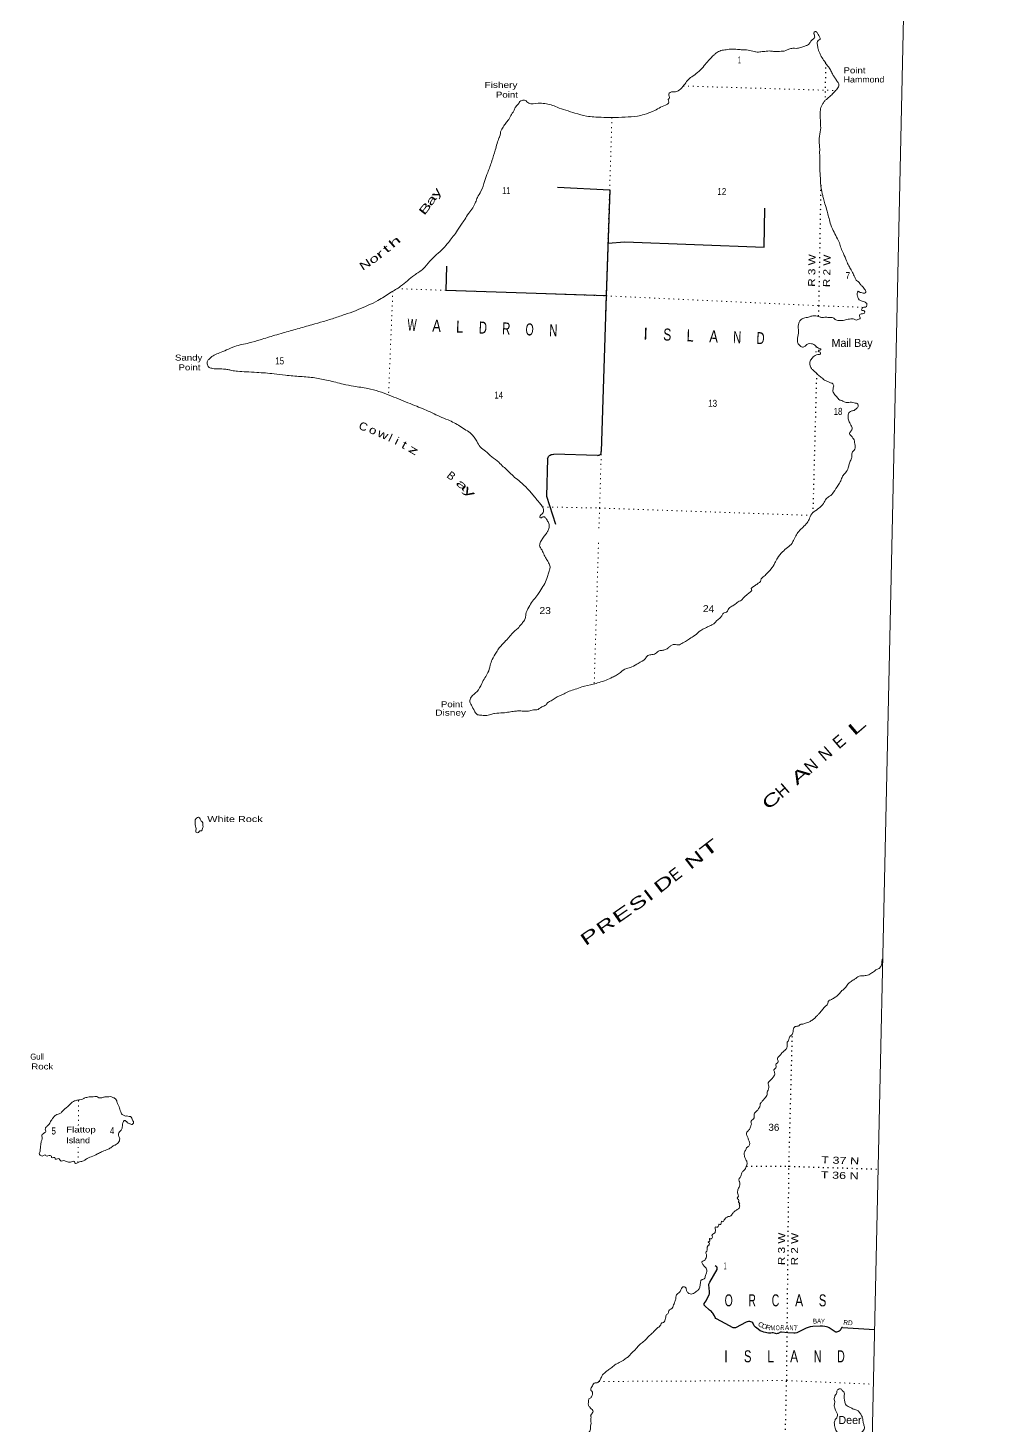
# Model space of a CAD drawing. Header units: feet. Extents: x -611393 to -485084, y 372822 to 560047.
# Drawn here: x -509186 to -485084, y 420067 to 454977 of the extents above; entities that cross this region are included whole.
import ezdxf
from ezdxf.enums import TextEntityAlignment as Align

# ---------------------------------------------------------------- set-up
doc = ezdxf.new("R2010")
doc.units = ezdxf.units.FT
doc.header["$LTSCALE"] = 80
doc.linetypes.add('DOTTED', pattern=[1.5, 0.3, -1.2])
for name, color, linetype, lineweight in [('29', 7, 'Continuous', 25), ('39', 7, 'Continuous', 13), ('4', 7, 'Continuous', 13), ('6', 7, 'DOTTED', 25), ('7', 7, 'DOTTED', 13)]:
    doc.layers.add(name, color=color, linetype=linetype, lineweight=lineweight)
for name, color, linetype in [('30', 7, 'Continuous'), ('41', 7, 'Continuous'), ('42', 7, 'Continuous')]:
    doc.layers.add(name, color=color, linetype=linetype)

msp = doc.modelspace()

# ---------------------------------------------------------------- linework, layer by layer
at = {"layer": '29'}
for p, q in [((-494965.6, 444296.39), (-496056.49, 444323.17)), ((-488847.44, 422504.28), (-488044.3, 422456.25))]:
    msp.add_line(p, q, dxfattribs=at)
for points in [[(-495959.39, 450997.7), (-494657.59, 450931.87), (-494747.2, 448282.35), (-494868.37, 444389.91)], [(-494703.44, 449601.04), (-494276.62, 449633.08), (-490797.51, 449496.6), (-490781.95, 450473.58)], [(-494747.2, 448282.35), (-498738.29, 448418.12), (-498724.4, 449020.35)], [(-496207.59, 444210.18), (-496237.05, 443279.8), (-496010.46, 442578.62)], [(-496207.59, 444210.18), (-496197.74, 444240.96), (-496184.46, 444265.32), (-496163.43, 444289.69), (-496140.18, 444305.19), (-496115.83, 444315.16), (-496095.91, 444320.7), (-496056.49, 444323.17)], [(-494965.6, 444296.39), (-494940.31, 444299.1), (-494923.71, 444302.42), (-494906, 444311.28), (-494891.61, 444322.35), (-494880.54, 444335.64), (-494873.9, 444350.04), (-494868.37, 444389.91)], [(-488847.44, 422504.28), (-488861.23, 422502.78), (-488868.97, 422498.9), (-488904.39, 422432.45), (-488923.22, 422410.86), (-488940.93, 422400.89), (-488966.38, 422392.58), (-488994.06, 422388.71), (-489010.66, 422389.81), (-489028.37, 422397.01), (-489174.48, 422494.47), (-489213.22, 422512.75), (-489244.22, 422522.71), (-489285.17, 422529.91), (-489341.62, 422534.9), (-489404.71, 422538.77), (-489587.35, 422529.36), (-489652.65, 422521.05), (-489750.06, 422485.61), (-489984.72, 422374.86), (-490023.47, 422363.24), (-490059.99, 422361.57), (-490206.1, 422374.86), (-490369.92, 422388.15), (-490393.17, 422384.28), (-490451.83, 422358.25), (-490467.33, 422352.71), (-490495, 422350.5), (-490520.46, 422352.71), (-490576.91, 422369.33), (-490591.3, 422370.44), (-490600.16, 422370.43), (-490631.15, 422361.57), (-490653.29, 422361.58), (-490693.13, 422366), (-490810.47, 422389.26), (-490852.53, 422401.44), (-490895.71, 422421.93), (-490949.93, 422459.03), (-490986.75, 422484.37), (-491019.9, 422515.09), (-491049.37, 422549.49), (-491084.99, 422624.61), (-491104.9, 422640.65), (-491131.48, 422648.97), (-491158.03, 422653.94), (-491193.47, 422654.51), (-491222.24, 422648.97), (-491246.58, 422640.65), (-491516.66, 422498.9), (-491533.28, 422494.47), (-491555.42, 422494.47), (-491572.02, 422496.69), (-491591.93, 422503.33), (-491667.2, 422543.2), (-491990.42, 422719.3), (-492005.92, 422731.49), (-492022.52, 422754.74), (-492039.12, 422795.7), (-492081.19, 422861.06), (-492096.69, 422879.89), (-492118.81, 422902.02), (-492167.52, 422937.46), (-492291.49, 423052.64), (-492297.03, 423059.86), (-492301.46, 423077.58), (-492301.46, 423090.87), (-492295.92, 423105.8), (-492251.64, 423172.25), (-492169.74, 423327.88), (-492163.09, 423349.44), (-492161.99, 423371.63), (-492163.09, 423402.6), (-492185.23, 423570.94), (-492181.91, 423590.91), (-492154.23, 423637.39), (-491977.13, 423951.92), (-491973.81, 423962.21), (-491972.71, 423975.22), (-491973.26, 423985.46), (-491977.13, 424000.65), (-491985.98, 424017.03), (-491992.63, 424024.78), (-491999.27, 424031.66), (-492021.41, 424044.95)]]:
    msp.add_lwpolyline(points, dxfattribs=at)
at = {"layer": '39'}
for points in [[(-496847.06, 453167.1), (-496768.21, 453164.64), (-496679.61, 453099.42), (-496443.04, 453098.12), (-496279.32, 453087.1), (-496121.78, 453055.89), (-495970.46, 452996.39), (-495754.53, 452920.36), (-495524.43, 452848.29), (-495235.7, 452773.87), (-494869.87, 452745.56), (-494609.08, 452738.06), (-494273.36, 452750.37), (-493965.89, 452772.95), (-493797.82, 452816.53), (-493570.91, 452896.2), (-493424.9, 452972.26), (-493264.74, 453048.25), (-493201.88, 453080.27), (-493181.41, 453124.66), (-493193.2, 453185.42), (-493172.8, 453217.67), (-493170.5, 453268.23), (-493184.37, 453318.88), (-493145.69, 453365.19), (-493012.14, 453382.67), (-492890.45, 453448.75), (-492776.49, 453579.61), (-492692.99, 453686.37), (-492573.17, 453778.76), (-492294.72, 454036.16), (-492192.93, 454161.02), (-492050.6, 454301.84), (-491987.61, 454356.11), (-491882.17, 454410.15), (-491746.57, 454431.66), (-491596.85, 454449.04), (-491425.05, 454435.96), (-491326, 454431.36), (-491156.25, 454414.25), (-491016.92, 454379.09), (-491006.83, 454377.01), (-490879.41, 454382.38), (-490751.96, 454393.81), (-490671.04, 454401.46), (-490570, 454390.79), (-490414.3, 454391.95), (-490262.55, 454409.33), (-490181.46, 454447.31), (-490082.26, 454469.02), (-489997.35, 454466.53), (-489886.01, 454490.19), (-489782.71, 454521.99), (-489713.8, 454549.93), (-489650.78, 454610.27), (-489607.97, 454672.75), (-489575.48, 454696.84), (-489538.83, 454743.17), (-489538.69, 454767.44), (-489550.53, 454820.1), (-489558.47, 454846.44), (-489525.87, 454890.77), (-489491.59, 454874.4), (-489449.47, 454813.48), (-489419.46, 454756.67), (-489399.56, 454697.9), (-489425.96, 454677.81), (-489470.66, 454639.62), (-489471.11, 454558.71), (-489451.5, 454449.36), (-489425.61, 454378.42), (-489373.7, 454260.81), (-489293.48, 454143.03), (-489231.3, 454051.66), (-489175.1, 453978.53), (-489119.04, 453879.1), (-489073.03, 453789.83), (-489026.93, 453716.76), (-488972.77, 453639.59), (-488938.75, 453576.69), (-488936.99, 453528.13), (-488996.16, 453433.38), (-489073.47, 453348.84), (-489154.8, 453268.37), (-489225.93, 453204.03), (-489286.86, 453155.82), (-489331.73, 453087.29), (-489391.1, 452956.12), (-489397.9, 452824.67), (-489394.97, 452624.39), (-489389.98, 452432.18), (-489427.57, 452217.96), (-489414.68, 451991.33), (-489415.48, 451849.37)], [(-497031.11, 443747.42), (-497155.8, 443867.46), (-497260.37, 443971.2), (-497314.73, 444011.96), (-497425.32, 444123.83), (-497600.46, 444262.35), (-497761.43, 444402.82), (-497888.23, 444508.71), (-497978.44, 444648.78), (-498040.56, 444748.25), (-498106.83, 444829.53), (-498247.82, 444929.43), (-498398.93, 445025.34), (-498695.28, 445182.73), (-498903.07, 445268.84), (-499090.61, 445358.88), (-499286.26, 445446.94), (-499477.92, 445522.84), (-499695.8, 445611.03), (-499929.82, 445707.39), (-500167.89, 445801.76), (-500420.12, 445894.18), (-500698.74, 445968.54), (-501052.29, 446023.08), (-501312.82, 446077.11), (-501684.37, 446166.14), (-502021.68, 446232.73), (-502379.38, 446267.07), (-502755.29, 446299.48), (-503040.19, 446335.44), (-503470.68, 446370.17), (-503733.46, 446385.78), (-503951.77, 446397.1), (-504101.27, 446420.17), (-504190.12, 446440.89), (-504303.28, 446453.65), (-504392.24, 446456.17), (-504471.09, 446456.6), (-504535.76, 446463.02), (-504594.34, 446473.46), (-504644.84, 446481.83), (-504666.98, 446500.16), (-504693.04, 446540.76), (-504706.97, 446581.3), (-504706.68, 446633.89), (-504692.34, 446666.18), (-504641.49, 446720.52), (-504535.89, 446800.85), (-504406.17, 446856.78), (-504227.83, 446930.64), (-504019.07, 447018.5), (-503664.73, 447105.56), (-503383.23, 447184.93), (-503020.67, 447296.21), (-502814.08, 447357.79), (-502459.69, 447454.96), (-502093.11, 447562.18), (-501807.56, 447641.52), (-501509.8, 447736.98), (-501209.97, 447838.5), (-500942.51, 447938.17), (-500691.18, 448046.02), (-500443.83, 448166.04), (-500139.44, 448360.58), (-499877.71, 448520.98), (-499534.43, 448800.27), (-499317.21, 448954.84), (-499150.33, 449148.12), (-498810.84, 449471.94), (-498686.7, 449614.88), (-498588.96, 449737.74), (-498487.07, 449878.78), (-498360.63, 450072.29), (-498279.09, 450189.17), (-498179.13, 450348.43), (-498079.31, 450481.39), (-498007.76, 450620.58), (-497958.55, 450741.68), (-497872.77, 450894.95), (-497778.27, 451161.45), (-497704.34, 451365.36), (-497597.58, 451654.05), (-497517.24, 451920.63), (-497467.75, 452092.3), (-497416.4, 452235.65), (-497408.21, 452253.81), (-497368.88, 452417.45), (-497297.49, 452528.32), (-497232.27, 452621.01), (-497197.66, 452663.3), (-497128.22, 452786.32), (-497054.76, 452905.26), (-497017.92, 452985.98), (-496985.32, 453030.3), (-496930.41, 453086.64), (-496899.8, 453137.05), (-496847.06, 453167.1)], [(-489415.48, 451849.37), (-489410.64, 451641.63), (-489410.64, 451460.17), (-489396.32, 451221.39), (-489386.77, 451049.48), (-489362.89, 450896.67), (-489342.42, 450811.57)], [(-489342.42, 450811.57), (-489318.68, 450716.36), (-489281.01, 450582.64), (-489229.45, 450402.32), (-489189.82, 450256.45), (-489150.24, 450102.49), (-489074.47, 449911.92), (-488990.48, 449745.58), (-488918.48, 449603.58), (-488880.78, 449473.91), (-488818.86, 449338.03), (-488743.06, 449153.53), (-488685.1, 449031.84), (-488631.06, 448932.42), (-488565.04, 448806.63), (-488529.09, 448725.52), (-488491.02, 448664.62), (-488448.7, 448638.09), (-488412.57, 448591.36), (-488360.33, 448530.39), (-488330.18, 448499.88), (-488290.01, 448451.11), (-488262.13, 448374.08), (-488272.33, 448357.96), (-488298.65, 448352.03), (-488326.96, 448352.19), (-488379.46, 448364.62), (-488421.85, 448376.99), (-488454.09, 448397.39), (-488478.68, 448338.86), (-488466.89, 448278.11), (-488443.02, 448207.18), (-488410.87, 448170.59), (-488348.33, 448145.97), (-488295.85, 448129.5), (-488257.53, 448111.08), (-488235.42, 448088.71), (-488235.62, 448052.3), (-488268.28, 447997.86), (-488278.4, 447995.89), (-488337.07, 447990.14), (-488363.7, 447927.58), (-488301.15, 447904.98), (-488295.37, 447852.36), (-488341.97, 447836.43), (-488406.78, 447816.56), (-488415.11, 447774.12), (-488411.43, 447709.37), (-488433.7, 447703.42), (-488492.49, 447677.45), (-488555.02, 447704.09), (-488631.83, 447708.56), (-488765.42, 447683), (-488824.14, 447669.16), (-488937.39, 447665.74), (-489030.25, 447692.55), (-489056.37, 447723.03), (-489163.45, 447737.78), (-489262.47, 447748.44), (-489365.62, 447742.94), (-489440.3, 447767.63), (-489510.98, 447784.2), (-489610.09, 447778.68), (-489691.12, 447750.8), (-489812.59, 447725.17), (-489889.68, 447679.07), (-489944.88, 447570.14), (-489943.87, 447390.09), (-489964.99, 447228.38), (-489959.62, 447102.93), (-489901.38, 447031.81), (-489824.71, 447003.06), (-489765.88, 447037.13), (-489696.86, 447085.3), (-489620.02, 447086.9), (-489561.48, 447068.37), (-489515.19, 447029.68), (-489464.87, 446988.94), (-489414.46, 446964.39), (-489382.19, 446950.05), (-489404.55, 446927.92), (-489438.95, 446924.07), (-489447.15, 446903.88), (-489400.81, 446873.29), (-489388.88, 446836.81), (-489461.81, 446812.93), (-489573.34, 446754.88), (-489642.55, 446672.33), (-489631.45, 446488.18), (-489577.21, 446425.17), (-489518.85, 446374.28), (-489464.57, 446319.36), (-489382.04, 446252.15), (-489291.46, 446178.83), (-489214.82, 446144.01), (-489140.19, 446111.24), (-489097.79, 446098.87)], [(-489097.79, 446098.87), (-489063.76, 446037.99), (-489074.17, 445983.43), (-489074.8, 445872.17), (-489014.58, 445792.95), (-488952.32, 445717.76), (-488920.17, 445681.17), (-488893.92, 445674.95), (-488772.87, 445625.74), (-488687.97, 445621.22), (-488621.22, 445626.93), (-488550.56, 445606.31), (-488457.7, 445579.5), (-488462.18, 445500.63), (-488513.01, 445450.34), (-488571.85, 445414.25), (-488614.35, 445408.41), (-488667.1, 445376.34), (-488704.01, 445283.49), (-488692.44, 445184.3), (-488650.53, 445084.95), (-488634.53, 445052.49), (-488600.67, 444961.28), (-488633.34, 444904.81), (-488670.14, 444832.19), (-488605.82, 444763.06), (-488583.76, 444730.57), (-488555.7, 444685.91), (-488543.94, 444619.09), (-488530.22, 444542.15), (-488551.08, 444426.95), (-488589.73, 444386.71), (-488610.59, 444271.52), (-488637.39, 444178.61), (-488678.4, 444077.69), (-488699.11, 443988.8), (-488772.64, 443857.71), (-488841.85, 443775.15), (-488884.95, 443660.09), (-488952.28, 443553.24), (-489064.45, 443379.89), (-489168.17, 443273.25), (-489251.43, 443208.97), (-489318.8, 443094.04), (-489438.79, 442971.3), (-489511.88, 442917.08), (-489635.86, 442802.46), (-489666.62, 442725.76), (-489729.93, 442612.83), (-489833.7, 442498.09), (-489912.97, 442423.68), (-490059.87, 442187.81), (-490102.8, 442105.11), (-490218.68, 441992.46), (-490340.58, 441887.94), (-490470.88, 441728.85), (-490530.19, 441607.8), (-490630.12, 441456.63), (-490721.67, 441355.99), (-490798.92, 441281.57), (-490874.14, 441209.16), (-490894.72, 441144.54), (-490945.51, 441102.34), (-491028.74, 441042.11), (-491116.24, 440943.47), (-491112.22, 440939.4), (-491173.32, 440860.84), (-491246.46, 440798.53), (-491317.58, 440736.21), (-491362.38, 440679.82), (-491423.2, 440649.81), (-491520.65, 440579.55), (-491607.9, 440525.41), (-491697.31, 440447.01), (-491744.2, 440378.49), (-491798.87, 440364.63), (-491849.78, 440300.17), (-491894.6, 440239.73), (-491979.93, 440167.38), (-492040.96, 440100.96), (-492107.92, 440058.85), (-492213.32, 440012.9), (-492272.13, 439982.88), (-492381.65, 439922.79), (-492540.1, 439792.18), (-492661.84, 439715.98), (-492761.29, 439649.77), (-492832.26, 439613.75), (-492939.73, 439559.72), (-493016.49, 439572.28), (-493127.87, 439542.55), (-493184.74, 439496.34), (-493265.93, 439442.16), (-493350.95, 439424.43), (-493442.04, 439406.72), (-493537.51, 439328.35), (-493606.31, 439318.62)], [(-493606.31, 439318.62), (-493701.47, 439296.89), (-493766.61, 439218.36), (-493943.19, 439099.98), (-494103.43, 439009.83), (-494241.15, 438970.13), (-494387.27, 438873.83), (-494484.71, 438805.59), (-494592.17, 438751.56), (-494748.29, 438675.55), (-494922.48, 438621.89), (-495068.31, 438578.19), (-495355.81, 438510.99), (-495523.97, 438451.23), (-495669.83, 438401.46), (-495797.56, 438341.48), (-496022.62, 438229.44), (-496120.06, 438161.19), (-496205.22, 438119.18), (-496256.11, 438058.77), (-496355.45, 438010.77), (-496477.18, 437938.62), (-496558.07, 437937.04), (-496687.64, 437907.41), (-496813.01, 437906.08), (-496934.3, 437910.79), (-497033.44, 437901.22), (-497169.01, 437883.76), (-497324.82, 437862.37), (-497531.14, 437849.34), (-497626.32, 437823.57), (-497753.86, 437795.95), (-497883.21, 437804.75), (-497978.12, 437827.53), (-498036.31, 437908.77), (-498110.29, 438056.84), (-498148.26, 438137.97), (-498115.24, 438257.14), (-497968.89, 438393.89), (-497854.53, 438595.55), (-497772.85, 438738.73), (-497697.32, 438867.78), (-497641.7, 439051.56), (-497594.4, 439192.9), (-497486.2, 439378.42), (-497414.82, 439487.26), (-497325.29, 439587.91), (-497262.22, 439658.37), (-497213.44, 439702.6), (-497156.44, 439771.07), (-497038.42, 439903.93), (-496953.11, 439974.26), (-496863.54, 440080.98), (-496800.44, 440155.48), (-496759.5, 440246.29), (-496750.95, 440329.18), (-496677.18, 440502.74), (-496587.38, 440651.95), (-496473.37, 440790.9), (-496402.02, 440895.7), (-496302.04, 441056.98), (-496226.34, 441216.37), (-496191.35, 441325.42), (-496160.41, 441434.48), (-496147.84, 441513.31), (-496183.68, 441612.63), (-496193.68, 441632.91), (-496245.76, 441720.18), (-496303.76, 441835.81), (-496365.77, 441955.5), (-496405.8, 442028.55), (-496393.22, 442109.4), (-496340.1, 442206.2), (-496276.92, 442296.88), (-496215.78, 442381.51), (-496199.47, 442405.7), (-496185.08, 442448.1), (-496168.65, 442494.53), (-496172.25, 442573.45), (-496208.18, 442656.58), (-496236.23, 442703.27), (-496258.33, 442727.66), (-496288.49, 442758.17), (-496324.89, 442758.37), (-496363.42, 442738.36), (-496401.82, 442740.59), (-496393.46, 442789.09), (-496354.82, 442829.34), (-496320.23, 442867.58), (-496309.67, 442948.44), (-496349.64, 443033.62), (-496423.93, 443127.09), (-496454.05, 443163.67), (-496626.81, 443366.91), (-496707.16, 443462.43), (-496896.25, 443637.44), (-497031.11, 443747.42)], [(-504857.72, 435158.75), (-504832.52, 435141.86), (-504819.75, 435079.65), (-504814.04, 435014.88), (-504828.42, 434974.5), (-504855.02, 434918.01), (-504889.41, 434916.18), (-504924.02, 434873.89), (-504982.67, 434872.19), (-504996.62, 434908.67), (-504984.22, 434955.13), (-504994.1, 434997.67), (-505007.84, 435070.57), (-505011.61, 435121.16), (-505011.3, 435175.78), (-505003.09, 435197.99), (-504976.63, 435228.18), (-504923.89, 435258.24), (-504883.7, 435213.51), (-504857.72, 435158.75)], [(-488185.53, 431318.51), (-488132.78, 431350.58), (-488096.25, 431374.66), (-488045.54, 431404.72), (-488008.93, 431442.95), (-487968.39, 431460.94), (-487899.39, 431505.06), (-487862.53, 431587.8), (-487862.16, 431654.55), (-487854.17, 431686.15), (-487845.18, 431708.31), (-487840.51, 431715.66)], [(-491258.5, 426698.91), (-491288.4, 426775.95), (-491295.96, 426869.04), (-491259.14, 426945.71), (-491242.72, 426990.13), (-491183.81, 427038.35), (-491159.18, 427102.95), (-491177.04, 427163.73), (-491202.94, 427232.66), (-491238.59, 427366.36), (-491187.67, 427432.84), (-491155.06, 427479.19), (-491130.39, 427551.88), (-491120.1, 427584.19), (-491133.91, 427644.95), (-491062.74, 427717.38), (-491048.27, 427773.94), (-491050.01, 427824.53), (-491017.32, 427885.03), (-490960.4, 427939.34), (-490917.53, 428011.93), (-490905.29, 428032.09), (-490894.77, 428104.86), (-490882.58, 428114.9), (-490835.75, 428173.31), (-490782.85, 428231.68), (-490746.19, 428280.03), (-490721.66, 428326.42), (-490721.3, 428391.15), (-490700.84, 428433.52), (-490684.28, 428502.21), (-490692.03, 428562.94), (-490697.78, 428619.61), (-490669.25, 428659.92), (-490608.27, 428716.22), (-490581.8, 428750.46), (-490559.34, 428788.78), (-490534.82, 428835.17), (-490538.66, 428871.6), (-490552.6, 428910.11), (-490554.45, 428940.47), (-490527.98, 428972.69), (-490497.43, 429012.98), (-490511.33, 429057.56), (-490501.01, 429095.94), (-490474.63, 429111.98), (-490452.19, 429148.26), (-490454.09, 429170.53), (-490465.88, 429231.28), (-490447.5, 429263.54), (-490394.64, 429315.85), (-490378.3, 429344.08), (-490337.63, 429386.34), (-490284.83, 429426.5), (-490246.17, 429470.8), (-490221.6, 429525.28), (-490221.52, 429539.44), (-490229.28, 429598.15), (-490222.99, 429638.57), (-490200.62, 429660.7), (-490184.21, 429703.09), (-490167.72, 429759.64), (-490139.23, 429791.85), (-490096.55, 429830.05), (-490077.95, 429902.77), (-490065.43, 429971.48), (-490045, 430009.81), (-490004.45, 430029.81), (-489963.99, 430033.63), (-489933.59, 430045.6), (-489903.08, 430077.8), (-489854.52, 430083.6), (-489765.42, 430107.39), (-489714.78, 430123.29), (-489653.96, 430151.28), (-489609.33, 430177.33), (-489546.37, 430227.56), (-489471.14, 430301.99), (-489420.29, 430356.33), (-489342.92, 430450.98), (-489275.77, 430527.48), (-489214.78, 430585.81), (-489188.02, 430670.62), (-489115.06, 430700.57), (-489070.42, 430728.64), (-489007.53, 430766.73), (-488930.29, 430839.13), (-488857.03, 430921.67), (-488783.92, 430979.93), (-488710.53, 431086.74), (-488675.99, 431116.89), (-488582.6, 431183.13), (-488540.02, 431205.15), (-488430.4, 431281.42), (-488349.47, 431291.09), (-488256.39, 431302.71), (-488185.53, 431318.51)], [(-508620.14, 427652.22), (-508671.15, 427569.56), (-508719.92, 427525.32), (-508752.64, 427460.77), (-508738.74, 427414.17), (-508749, 427387.92), (-508805.84, 427347.78), (-508842.47, 427305.5), (-508834.66, 427256.91), (-508835.05, 427186.11), (-508853.44, 427151.82), (-508861.79, 427105.34), (-508868.26, 427032.55), (-508876.78, 426955.72), (-508883.09, 426911.26), (-508897.7, 426830.42), (-508877.58, 426812.1), (-508812.99, 426791.52), (-508758.25, 426817.51), (-508730.08, 426793.08), (-508685.6, 426792.84), (-508626.91, 426802.63), (-508600.72, 426784.28), (-508596.84, 426755.94), (-508544.3, 426749.58), (-508511.93, 426753.45), (-508508.09, 426717.01), (-508427.15, 426726.68), (-508354.72, 426661.55), (-508287.92, 426675.34), (-508245.52, 426665), (-508148.62, 426636.14), (-508102.06, 426646), (-508019.17, 426643.52), (-508013.25, 426617.19), (-507895.85, 426640.82), (-507798.62, 426670.63), (-507735.71, 426712.76), (-507610.01, 426772.76), (-507447.87, 426840.64), (-507352.54, 426892.71), (-507220.83, 426942.56), (-507139.73, 426982.57), (-507056.5, 427040.78), (-506995.66, 427072.81), (-506914.39, 427143.17), (-506899.67, 427244.23), (-506925.61, 427307.08), (-506900.88, 427389.89), (-506858.15, 427438.2), (-506829.46, 427506.82), (-506822.96, 427583.66), (-506802.36, 427652.32), (-506761.77, 427678.4), (-506741.67, 427658.06), (-506713.46, 427639.7), (-506705.44, 427627.51), (-506655.05, 427598.92), (-506630.83, 427590.69), (-506602.6, 427576.37), (-506564.09, 427594.37), (-506547.75, 427622.6), (-506571.65, 427687.46), (-506593.64, 427734.11), (-506625.75, 427776.77), (-506656.07, 427778.96), (-506718.68, 427791.44), (-506745.01, 427783.5), (-506781.28, 427805.95), (-506819.64, 427816.27), (-506867.75, 427891.39), (-506889.62, 427958.26), (-506909.51, 428017.04), (-506943.5, 428086), (-506969.33, 428167.06), (-507003.41, 428219.84), (-507063.88, 428254.57), (-507132.52, 428273.15), (-507197.27, 428265.42), (-507284.22, 428263.87), (-507357.14, 428242.02), (-507413.73, 428246.38), (-507466.14, 428274.99), (-507516.69, 428275.27), (-507589.5, 428271.62), (-507658.27, 428267.95), (-507717, 428252.09), (-507763.56, 428242.24), (-507824.41, 428208.18), (-507891.21, 428194.39), (-507945.84, 428188.62), (-508022.81, 428164.77), (-508077.56, 428136.75), (-508130.41, 428086.47), (-508177.16, 428042.22), (-508223.9, 428000), (-508258.4, 427977.94)], [(-508258.4, 427977.94), (-508321.45, 427911.53), (-508374.31, 427861.25), (-508491.87, 427809.3), (-508548.79, 427754.99), (-508591.59, 427694.54), (-508620.14, 427652.22)], [(-493072.45, 423039.34), (-493027.34, 423152.38), (-493004.65, 423233.17), (-493000.25, 423295.85), (-492971.7, 423340.2), (-492898.53, 423406.55), (-492867.77, 423483.25), (-492827.14, 423517.42), (-492758.5, 423498.84), (-492738.68, 423427.93), (-492700.6, 423367.03), (-492595.59, 423342.18), (-492542.87, 423368.18), (-492451.48, 423440.5), (-492406.6, 423511.06), (-492346.88, 423704.93), (-492312.47, 423710.81), (-492269.62, 423781.37), (-492242.82, 423872.26), (-492230.31, 423940.97), (-492284.45, 424022.18), (-492328.63, 424077.04), (-492354.54, 424143.94), (-492297.73, 424178.02), (-492261.08, 424224.35), (-492236.34, 424309.17), (-492254.15, 424378.05), (-492235.75, 424414.36), (-492208.78, 424537.61), (-492202.66, 424547.69), (-492200.6, 424553.75), (-492182.35, 424563.76), (-492172.11, 424585.96), (-492167.92, 424612.23), (-492196.08, 424638.68), (-492189.98, 424644.72), (-492163.58, 424664.8), (-492155.44, 424674.87), (-492155.37, 424687.01), (-492161.32, 424707.27), (-492165.28, 424723.48), (-492157.18, 424725.46), (-492118.77, 424723.22), (-492110.66, 424727.22), (-492092.27, 424761.51), (-492096.18, 424785.81), (-492104.17, 424804.06), (-492081.75, 424836.3), (-492037.1, 424864.37), (-492020.74, 424898.67), (-492012.41, 424941.11), (-492026.25, 424997.83), (-492020.1, 425011.95), (-491961.46, 425013.65), (-491947.22, 425027.74), (-491934.92, 425058.01), (-491920.61, 425086.25), (-491890.34, 425075.97), (-491874.02, 425102.18), (-491867.7, 425146.65), (-491863.59, 425158.76), (-491831.31, 425146.45), (-491808.93, 425170.6), (-491782.4, 425214.96), (-491753.9, 425249.19), (-491697.14, 425275.18), (-491636.38, 425293.05), (-491599.72, 425339.37), (-491548.86, 425395.74), (-491489.97, 425439.91), (-491427.02, 425488.12), (-491412.69, 425520.41), (-491412.54, 425546.7), (-491420.42, 425583.16), (-491408.16, 425607.37), (-491416.2, 425615.5), (-491442.29, 425650.04), (-491432.13, 425660.09), (-491444.03, 425700.62), (-491472.16, 425733.14), (-491441.51, 425789.61), (-491459.39, 425846.35), (-491463.13, 425900.99), (-491442.44, 425985.84), (-491413.83, 426040.3), (-491405.42, 426096.9), (-491415.28, 426141.45), (-491423.25, 426163.75), (-491422.88, 426228.48), (-491402.54, 426250.62), (-491386.18, 426282.9), (-491365.61, 426345.49), (-491349.21, 426385.86), (-491296.36, 426436.14), (-491245.29, 426528.92), (-491224.59, 426615.79), (-491258.5, 426698.91)], [(-495301.03, 418997.7), (-495290.79, 419021.92), (-495282.6, 419040.08), (-495270.31, 419068.33), (-495290.45, 419082.6), (-495316.67, 419094.88), (-495336.73, 419123.32), (-495334.56, 419149.6), (-495314.3, 419157.58), (-495275.75, 419179.62), (-495239.18, 419211.79), (-495218.73, 419252.13), (-495210.45, 419286.48), (-495195.9, 419357.2), (-495187.68, 419381.43), (-495181.33, 419431.97), (-495177.23, 419442.06), (-495166.93, 419476.39), (-495168.91, 419484.49), (-495150.62, 419500.58), (-495118.2, 419512.53), (-495105.9, 419542.81), (-495111.84, 419565.09), (-495154.19, 419585.56), (-495170.28, 419599.81), (-495170.15, 419624.08), (-495174, 419658.49), (-495141.54, 419678.54), (-495127.24, 419704.76), (-495112.83, 419749.19), (-495110.55, 419795.7), (-495134.63, 419828.2), (-495160.78, 419852.62), (-495172.76, 419881), (-495156.39, 419915.3), (-495133.87, 419965.75), (-495139.59, 420026.47), (-495129.22, 420072.94), (-495124.74, 420151.81), (-495132.53, 420204.45), (-495128.3, 420238.81), (-495118, 420273.15), (-495136.05, 420299.54), (-495115.62, 420335.84), (-495099.29, 420364.08), (-495068.68, 420414.48), (-495098.79, 420453.08), (-495165.09, 420530.32), (-495183.14, 420556.71), (-495191.06, 420587.1), (-495190.85, 420623.51), (-495186.56, 420667.99), (-495180.3, 420702.35), (-495165.97, 420734.63), (-495131.5, 420750.63), (-495113.17, 420774.8), (-495086.55, 420835.34), (-495084.32, 420871.74), (-495102.3, 420910.28), (-495124.44, 420928.61), (-495128.25, 420971.11), (-495105.74, 421019.53), (-495075.09, 421076.01), (-495044.56, 421112.25), (-495002.02, 421126.18), (-494969.7, 421119.93), (-494943.29, 421142.04), (-494906.67, 421182.29), (-494865.78, 421262.98), (-494835.14, 421319.46), (-494790.39, 421365.74), (-494721.31, 421426.05), (-494629.98, 421486.23), (-494532.47, 421568.63), (-494418.9, 421628.69), (-494234.26, 421742.98), (-494165.15, 421807.34), (-493990.26, 421986.41), (-493953.64, 422026.67), (-493886.54, 422093.06), (-493791.06, 422173.45), (-493726.02, 422233.78), (-493660.93, 422302.2), (-493575.58, 422378.6), (-493514.55, 422445.02), (-493453.57, 422501.32), (-493382.4, 422573.76), (-493355.84, 422622.16), (-493313.36, 422625.97), (-493282.79, 422668.28), (-493266.22, 422738.99), (-493251.81, 422785.44), (-493235.38, 422829.86), (-493209, 422847.92), (-493182.32, 422918.57), (-493078.67, 423013.08), (-493072.45, 423039.34)], [(-488834.29, 419329.55), (-488841.92, 419510.35), (-488845.72, 419554.87), (-488841.33, 419615.53), (-488828.96, 419657.95), (-488832.7, 419712.59), (-488850.57, 419771.35), (-488898.78, 419828.26), (-488928.99, 419850.67), (-488979.3, 419893.43), (-489029.31, 419990.81), (-489041.09, 420053.58), (-489046.89, 420100.14), (-489044.59, 420150.7), (-489028.18, 420193.09), (-489015.91, 420217.3), (-488985.39, 420251.52), (-488968.88, 420310.09), (-488976.7, 420358.69), (-488996.76, 420387.12), (-489022.64, 420460.09), (-489044.54, 420520.89), (-489048.36, 420561.37), (-489039.97, 420615.94), (-489035.72, 420652.33), (-489053.62, 420705.03), (-489049.44, 420729.28), (-489037.02, 420781.81), (-489030.81, 420808.07), (-489018.6, 420822.16), (-488992.14, 420852.36), (-488983.69, 420917.05), (-488967.35, 420947.3), (-488940.97, 420963.34), (-488912.6, 420975.32), (-488872.21, 420964.98), (-488854.19, 420934.54), (-488813.94, 420899.93), (-488796.06, 420843.19), (-488800.54, 420764.32), (-488794.84, 420699.56), (-488779.13, 420616.53), (-488755.13, 420567.85), (-488702.77, 420531.15), (-488672.52, 420516.82), (-488644.27, 420506.55), (-488607.96, 420490.17), (-488589.84, 420475.91), (-488513.15, 420451.21), (-488454.68, 420420.55), (-488400.44, 420357.54), (-488356.38, 420280.42), (-488334.61, 420197.36), (-488320.95, 420108.28), (-488297.17, 420021.17), (-488332.14, 419914.14), (-488382.92, 419873.96), (-488466.31, 419785.42), (-488519.24, 419723), (-488564.03, 419666.6), (-488590.49, 419636.4), (-488635.3, 419577.99), (-488649.71, 419531.54), (-488662.12, 419483.06), (-488700.81, 419432.7), (-488745.5, 419396.53), (-488760.32, 419314.21)]]:
    msp.add_spline(points, degree=3, dxfattribs=at)
at = {"layer": '4'}
msp.add_lwpolyline([(-606327.43, 559945.21), (-576018.15, 559132.04), (-545707.77, 558360.55), (-515396.36, 557630.76), (-485083.98, 556942.67), (-489136.84, 372822.34), (-519702.48, 373516.18), (-550267.14, 374252.07), (-580830.76, 375029.99), (-611393.28, 375849.97)], close=True, dxfattribs=at)
at = {"layer": '6'}
for p, q in [((-489269.43, 454107.69), (-489275.4, 453161.09)), ((-489498.86, 447015.92), (-489512.03, 446789.51)), ((-489492.37, 446346.63), (-489584.89, 442857.85))]:
    msp.add_line(p, q, dxfattribs=at)
for points in [[(-489386.77, 451049.48), (-489438.8, 448036.67), (-489448.89, 447769.96)], [(-490222.55, 422615.87), (-490180.83, 426522.8), (-490094.67, 429833.93)], [(-491241.3, 426537.81), (-490173.61, 426533.13), (-487956.1, 426463.01)], [(-490294.74, 418871.26), (-490237.89, 421178.84), (-490224.67, 422416.81)]]:
    msp.add_lwpolyline(points, dxfattribs=at)
at = {"layer": '7'}
for p, q in [((-492821.25, 453525.63), (-489014.19, 453412.9)), ((-500073.96, 448400.62), (-500180.2, 445806.54)), ((-494937.03, 442107.57), (-495044.95, 438585.15)), ((-507927.6, 427549.34), (-507921.41, 428191.5)), ((-507936.46, 426630.26), (-507932.38, 427053.43))]:
    msp.add_line(p, q, dxfattribs=at)
for points in [[(-494600.66, 452738.18), (-494747.2, 448282.35), (-494910.26, 442981.2), (-494926.4, 442454.29)], [(-499971.52, 448462.24), (-494747.2, 448282.35), (-489438.8, 448036.67), (-488296.97, 447994.1)], [(-496333, 443007.68), (-494910.26, 442981.2), (-489640.37, 442795.43)], [(-494928.7, 421156.1), (-490237.89, 421178.84), (-488074.41, 421088.62)]]:
    msp.add_lwpolyline(points, dxfattribs=at)

# ---------------------------------------------------------------- texts
at = {"layer": '30'}
for s, rotation, width, p in [('C', 329.618, 1.25, (-490908.22, 422521.23)), ('R', 346.788, 0.9, (-490706.68, 422448.07)), ('M', 358.065, 0.7, (-490585.91, 422436.94)), ('O', 1.567, 0.65, (-490459.58, 422437.57)), ('R', 359.362, 0.65, (-490347.95, 422444.42)), ('A', 357.362, 0.8, (-490230.04, 422444.56)), ('N', 357.803, 0.7, (-490119.17, 422437.1)), ('T', 356.692, 0.9, (-490011.34, 422434.7)), ('B', 3.252, 0.75, (-489528, 422604.64)), ('A', 0.449, 0.75, (-489426.69, 422607.04)), ('Y', 358.49, 0.75, (-489334.36, 422603.91))]:
    msp.add_text(s, height=120, rotation=rotation, dxfattribs=dict(at, width=width)).set_placement(p, align=Align.CENTER)
msp.add_text('O', height=120, rotation=337.85, dxfattribs=at).set_placement((-490814.43, 422478.3), align=Align.CENTER)
at = {"layer": '30', "width": 0.85}
msp.add_text('RD', height=120, rotation=356.578, dxfattribs=at).set_placement((-488826.49, 422573.15))
at = {"layer": '41'}
for s, height, rotation, width, p in [('a', 200, 55.325, 1.75, (-499112.4, 450509.72)), ('y', 200, 57.282, 1.7, (-498971.29, 450713.7)), ('B', 200, 52.315, 1.8, (-499289.61, 450277.53)), ('h', 200, 40.888, 1.95, (-500073.8, 449463.25)), ('r', 200, 37.325, 1.95, (-500406.16, 449195.77)), ('t', 200, 40.315, 1.8, (-500219.69, 449339.45)), ('N', 200, 32.95, 1.45, (-500827.87, 448906.21)), ('o', 200, 34.511, 1.6, (-500594.68, 449060.2)), ('C', 200, 340.62, 1.1, (-500943.49, 444958.47)), ('o', 200, 337.63, 1.25, (-500692, 444869.07)), ('w', 200, 336.838, 1.35, (-500477.2, 444780.67)), ('l', 200, 334.619, 1.1, (-500204.47, 444659.77)), ('i', 200, 333.82, 1.15, (-500042.98, 444583.16)), ('t', 200, 331.629, 1.35, (-499875.87, 444496.74)), ('z', 200, 330.16, 1.8, (-499707.51, 444405.82)), ('a', 200, 319.747, 1.95, (-498518.92, 443580.28)), ('y', 200, 316.501, 2.15, (-498330.93, 443418.55)), ('L', 300, 40.748, 1.95, (-488553.52, 437270.04)), ('A', 300, 40.748, 1.75, (-489982.79, 436038.58)), ('C', 300, 39.605, 1.6, (-490704.17, 435423.64)), ('T', 300, 37.619, 1.95, (-492267.75, 434218.67)), ('N', 300, 37.619, 1.6, (-492639.47, 433932.21)), ('D', 300, 37.619, 1.65, (-493412.85, 433336.22)), ('S', 300, 34.689, 1.65, (-494051.62, 432868.22)), ('I', 300, 37.619, 1.5, (-493664.82, 433142.04)), ('E', 300, 34.689, 1.75, (-494460.81, 432585)), ('R', 300, 34.689, 1.55, (-494862.23, 432307.17)), ('P', 300, 34.689, 1.7, (-495263.65, 432029.33))]:
    msp.add_text(s, height=height, rotation=rotation, dxfattribs=dict(at, width=width)).set_placement(p)
for s, p in [('Mail Bay', (-489117.99, 447007.38)), ('Deer', (-488945.72, 420093.29))]:
    msp.add_text(s, height=200, dxfattribs=at).set_placement(p)
for s, height, rotation, p in [('B', 200, 321.389, (-498745.32, 443764.75)), ('E', 300, 40.748, (-488930.53, 436945.21)), ('N', 300, 40.748, (-489641.58, 436332.56)), ('N', 300, 40.748, (-489286.06, 436638.89)), ('H', 300, 40.748, (-490359.8, 435713.75)), ('E', 300, 37.619, (-493033.64, 433628.45))]:
    msp.add_text(s, height=height, rotation=rotation, dxfattribs=at).set_placement(p)
at = {"layer": '42'}
for s, height, width, p in [('Point', 150, 1.2, (-488818.16, 453842.73)), ('Fishery', 150, 1.25, (-497782.99, 453478.91)), ('Hammond', 150, 1.1, (-488815.89, 453614.08)), ('Point', 150, 1.2, (-497498.78, 453233.93)), ('Sandy', 150, 1.2, (-505513.23, 446665.17)), ('Point', 150, 1.2, (-505425.65, 446420.91)), ('Point', 150, 1.2, (-498872.72, 438003.77)), ('Disney', 150, 1.25, (-499012.58, 437793.34)), ('White Rock', 150, 1.35, (-504707.67, 435134.37)), ('Gull', 150, 0.95, (-509126.07, 429197.44)), ('Rock', 150, 1.2, (-509102.06, 428952.48)), ('Flattop', 150, 1.2, (-508229.13, 427376.98)), ('Island', 150, 1.1, (-508226.94, 427108.43)), ('O', 300, 0.65, (-491786.85, 423033.43)), ('R', 300, 0.65, (-491193.94, 423033.43)), ('C', 300, 0.65, (-490610.48, 423033.43)), ('A', 300, 0.75, (-490027.02, 423033.43)), ('S', 300, 0.7, (-489434.11, 423033.43)), ('I', 300, 0.85, (-491798.15, 421635.09)), ('S', 300, 0.7, (-491304.45, 421635.09)), ('L', 300, 0.75, (-490720.99, 421635.09)), ('A', 300, 0.75, (-490151.7, 421635.09)), ('N', 300, 0.65, (-489558.79, 421635.09)), ('D', 300, 0.65, (-488975.33, 421635.09))]:
    msp.add_text(s, height=height, dxfattribs=dict(at, width=width)).set_placement(p)
for s, width, p in [('W', 0.6, (-499712.01, 447411.95)), ('A', 0.8, (-499091.21, 447388.01)), ('L', 0.8, (-498498.75, 447365.15)), ('D', 0.7, (-497929.88, 447343.21)), ('R', 0.7, (-497346.85, 447320.72)), ('O', 0.65, (-496763.83, 447298.22)), ('N', 0.7, (-496171.36, 447275.37)), ('I', 0.95, (-493818.04, 447187.97)), ('S', 0.75, (-493324.7, 447168.94)), ('L', 0.8, (-492741.68, 447146.45)), ('A', 0.8, (-492172.81, 447124.5)), ('N', 0.7, (-491580.34, 447101.65)), ('D', 0.7, (-490997.31, 447079.16))]:
    msp.add_text(s, height=300, rotation=357.791, dxfattribs=dict(at, width=width)).set_placement(p)
at = {"layer": '6'}
for s, rotation, width, p in [('R 3 W', 89.011, 1.25, (-489529.43, 448507.48)), ('R 2 W', 89.011, 1.25, (-489155.65, 448498.44)), ('T 37 N', 358.189, 1.35, (-489376.45, 426607.97)), ('T 36 N', 358.189, 1.35, (-489387.45, 426233.13)), ('R 3 W', 89.388, 1.25, (-490283.17, 424062.27)), ('R 2 W', 89.388, 1.25, (-489957.15, 424056.13))]:
    msp.add_text(s, height=175, rotation=rotation, dxfattribs=dict(at, width=width)).set_placement(p)
at = {"layer": '7'}
for s, width, p in [('1', 0.45, (-491454.53, 454089.43)), ('11', 0.65, (-497342.49, 450826.2)), ('12', 0.85, (-491967.18, 450804.66)), ('7', 0.9, (-488769.85, 448700.55)), ('15', 0.85, (-503010.42, 446570.97)), ('14', 0.85, (-497540.41, 445717.52)), ('13', 0.85, (-492197.38, 445510.04)), ('18', 0.85, (-489066.71, 445309.23)), ('23', 1.1, (-496412.82, 440332.09)), ('24', 1.1, (-492331.16, 440379.83)), ('36', 1.05, (-490694.37, 427420.01)), ('1', 0.45, (-491811.25, 423957.72))]:
    msp.add_text(s, height=175, rotation=359.685, dxfattribs=dict(at, width=width)).set_placement(p)
at = {"layer": '7', "width": 0.85}
for s, p in [('5', (-508597.94, 427327.53)), ('4', (-507137.91, 427335.92))]:
    msp.add_text(s, height=175, dxfattribs=at).set_placement(p)

doc.saveas('drawing.dxf')
